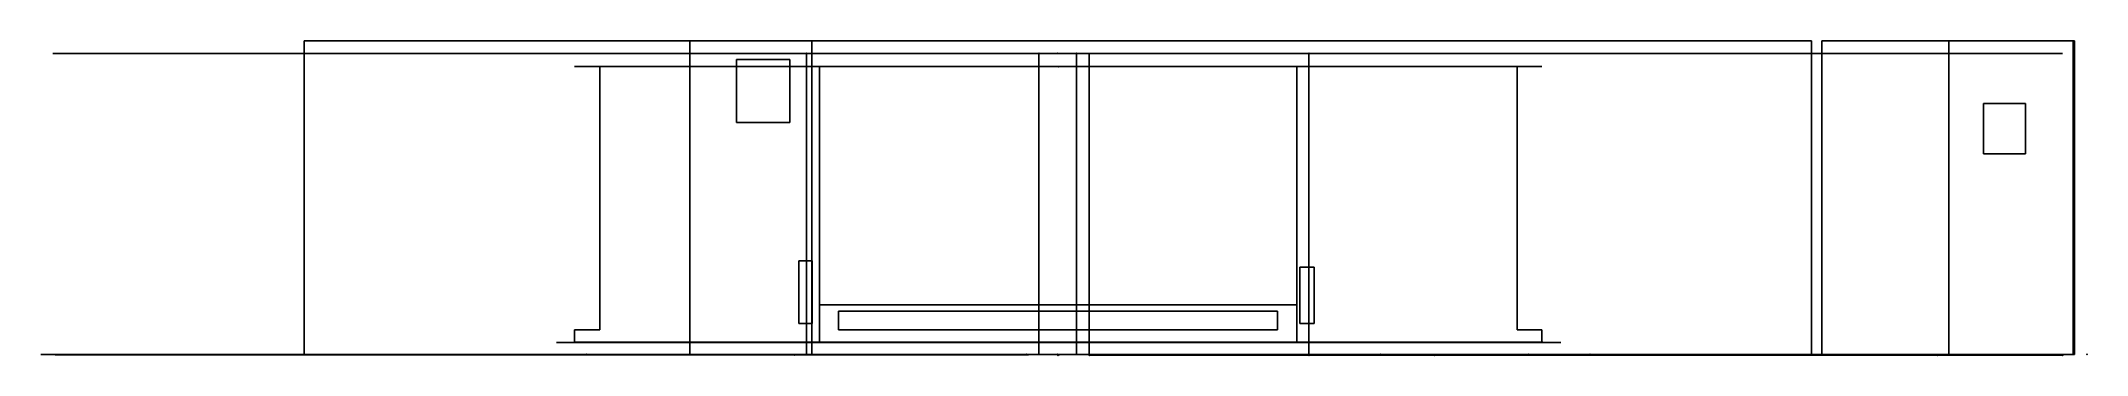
# Model space of a CAD drawing. Header units: centimetres. Extents: x -16.2 to 16.4, y 0 to 5.
import ezdxf

# ---------------------------------------------------------------- set-up
doc = ezdxf.new("R2010")
doc.units = ezdxf.units.CM
doc.header["$MEASUREMENT"] = 0
for name, color, linetype in [('DigiMod_Sketch1', 7, 'Continuous'), ('DigiMod_Sketch2', 7, 'Continuous'), ('DigiMod_Sketch7', 7, 'Continuous'), ('DigiMod_Sketch8', 7, 'Continuous'), ('DigiMod_Sketch9', 7, 'Continuous'), ('Ivrida_tut v16_Sketch1', 7, 'Continuous'), ('Ivrida_tut v16_Sketch10', 7, 'Continuous'), ('Ivrida_tut v16_Sketch11', 7, 'Continuous'), ('Ivrida_tut v16_Sketch12', 7, 'Continuous'), ('Ivrida_tut v16_Sketch13', 7, 'Continuous'), ('Ivrida_tut v16_Sketch14', 7, 'Continuous'), ('Ivrida_tut v16_Sketch15', 7, 'Continuous'), ('Ivrida_tut v16_Sketch16', 7, 'Continuous'), ('Ivrida_tut v16_Sketch17', 7, 'Continuous'), ('Ivrida_tut v16_Sketch18', 7, 'Continuous'), ('Ivrida_tut v16_Sketch19', 7, 'Continuous'), ('Ivrida_tut v16_Sketch2', 7, 'Continuous'), ('Ivrida_tut v16_Sketch20', 7, 'Continuous'), ('Ivrida_tut v16_Sketch21', 7, 'Continuous'), ('Ivrida_tut v16_Sketch22', 7, 'Continuous'), ('Ivrida_tut v16_Sketch23', 7, 'Continuous'), ('Ivrida_tut v16_Sketch24', 7, 'Continuous'), ('Ivrida_tut v16_Sketch25', 7, 'Continuous'), ('Ivrida_tut v16_Sketch26', 7, 'Continuous'), ('Ivrida_tut v16_Sketch27', 7, 'Continuous'), ('Ivrida_tut v16_Sketch28', 7, 'Continuous'), ('Ivrida_tut v16_Sketch29', 7, 'Continuous'), ('Ivrida_tut v16_Sketch3', 7, 'Continuous'), ('Ivrida_tut v16_Sketch4', 7, 'Continuous'), ('Ivrida_tut v16_Sketch5', 7, 'Continuous'), ('Ivrida_tut v16_Sketch6', 7, 'Continuous'), ('Ivrida_tut v16_Sketch7', 7, 'Continuous'), ('Ivrida_tut v16_Sketch8', 7, 'Continuous'), ('Ivrida_tut v16_Sketch9', 7, 'Continuous'), ('NebuloSubmod_Sketch1', 7, 'Continuous'), ('NebuloSubmod_Sketch2', 7, 'Continuous'), ('NebuloSubmod_Sketch3', 7, 'Continuous'), ('NebuloSubmod_Sketch4', 7, 'Continuous'), ('NebuloSubmod_Sketch5', 7, 'Continuous'), ('NebuloSubmod_Sketch6', 7, 'Continuous'), ('NebuloSubmod_Sketch7', 7, 'Continuous'), ('NebuloSubmod_Sketch8', 7, 'Continuous'), ('NebuloSubmod_Sketch9', 7, 'Continuous'), ('Tapa Nebulo_Sketch1', 7, 'Continuous'), ('Tapa Nebulo_Sketch2', 7, 'Continuous'), ('Tapa Nebulo_Sketch3', 7, 'Continuous'), ('Tapas DigiMod (1)_Sketch1', 7, 'Continuous'), ('Tapas DigiMod (1)_Sketch2', 7, 'Continuous'), ('Tapas DigiMod (1)_Sketch3', 7, 'Continuous'), ('Tapas DigiMod (1)_Sketch4', 7, 'Continuous')]:
    doc.layers.add(name, color=color, linetype=linetype)

# ---------------------------------------------------------------- blocks, each defined once
blk = doc.blocks.new('DigiMod')
at = {"layer": 'DigiMod_Sketch1'}
for p, q in [((-16, 0, -6), (-12, 0)), ((-14, 0, -12), (-16, 0, -6)), ((-6, 0, -16), (-14, 0, -12)), ((-12, 0), (0, 0)), ((-4, 0, -14), (-6, 0, -16)), ((4, 0, -14), (-4, 0, -14)), ((0, 0), (12, 0)), ((6, 0, -16), (4, 0, -14)), ((14, 0, -12), (6, 0, -16)), ((12, 0), (16, 0, -6)), ((16, 0, -6), (14, 0, -12))]:
    blk.add_line(p, q, dxfattribs=at)
blk.add_point((0, 0), dxfattribs=at)
at = {"layer": 'DigiMod_Sketch2'}
for p, q in [((0.3, 0, -14), (-0.3, 0, -14)), ((-0.3, 0), (0, 0)), ((-0.3, 0, -14), (-0.3, 0)), ((0, 0), (0.3, 0)), ((0.3, 0), (0.3, 0, -10.539)), ((0.3, 0, -10.539), (0.3, 0, -14))]:
    blk.add_line(p, q, dxfattribs=at)
blk.add_point((0, 0), dxfattribs=at)
at = {"layer": 'DigiMod_Sketch7'}
for p, q in [((4, 0, -1.8), (0.3, 0, -1.8)), ((0.5, 0, -2), (4, 0, -2)), ((4, 0, -1.8), (0.5, 0, -1.8)), ((0.5, 0, -1.8), (0.5, 0, -2)), ((7.5, 0, 0.2), (4, 0, -1.8)), ((4, 0, -2), (7.5, 0)), ((7.5, 0), (7.5, 0, 0.2))]:
    blk.add_line(p, q, dxfattribs=at)
for p in [(0, 0), (0.5, 0, -2), (4, 0, -1.8), (4, 0, -2), (7.5, 0, 0.2), (7.5, 0)]:
    blk.add_point(p, dxfattribs=at)
at = {"layer": 'DigiMod_Sketch8'}
for p, q in [((-16, 4.8, -6), (-14, 4.8, -12)), ((-12, 4.8), (-16, 4.8, -6)), ((-14, 4.8, -12), (-6, 4.8, -16)), ((-7.5, 4.8), (-12, 4.8)), ((-7.99, 4.8, 0.488), (-4, 4.8, -1.8)), ((-4, 4.8, 4.7), (-7.99, 4.8, 0.488)), ((-7.99, 4.8, 0.488), (-4, 4.8, 4.7)), ((-7.5, 4.8, 0.2), (-4, 4.8, -1.8)), ((-4, 4.8, -2), (-7.5, 4.8)), ((-6, 4.8, -16), (-4, 4.8, -14)), ((-4, 4.8, -1.8), (-0.3, 4.8, -1.8)), ((-0.5, 4.8, -2), (-4, 4.8, -2)), ((-4, 4.8, -14), (-0.5, 4.8, -14)), ((4, 4.8, 4.7), (-4, 4.8, 4.7)), ((-4, 4.8, 4.7), (4, 4.8, 4.7)), ((-4, 4.8, -1.8), (4, 4.8, -1.8)), ((-0.5, 4.8, -2.989), (-0.5, 4.8, -2)), ((-0.3, 4.8, -2.989), (-0.5, 4.8, -2.989)), ((-0.5, 4.8, -14), (-0.5, 4.8, -6.2)), ((-0.5, 4.8, -6.2), (-0.3, 4.8, -6.2)), ((-0.3, 4.8, -1.8), (-0.3, 4.8, -2.989)), ((-0.3, 4.8, -6.2), (-0.3, 4.8, -14.2)), ((-0.3, 4.8, -14.2), (0.3, 4.8, -14.2)), ((0.3, 4.8, -1.8), (4, 4.8, -1.8)), ((0.3, 4.8, -14.2), (0.3, 4.8, -6.2)), ((0.3, 4.8, -6.2), (0.5, 4.8, -6.2)), ((0.5, 4.8, -2.989), (0.3, 4.8, -2.989)), ((0.3, 4.8, -2.989), (0.3, 4.8, -1.8)), ((0.5, 4.8, -14), (4, 4.8, -14)), ((4, 4.8, -2), (0.5, 4.8, -2)), ((0.5, 4.8, -6.2), (0.5, 4.8, -14)), ((0.5, 4.8, -2), (0.5, 4.8, -2.989)), ((4, 4.8, -14), (6, 4.8, -16)), ((7.5, 4.8), (4, 4.8, -2)), ((4, 4.8, -1.8), (7.5, 4.8, 0.2)), ((4, 4.8, -1.8), (8.003, 4.8, 0.488)), ((4, 4.8, 4.7), (8.003, 4.8, 0.488)), ((8.003, 4.8, 0.488), (4, 4.8, 4.7)), ((6, 4.8, -16), (14, 4.8, -12)), ((12, 4.8), (7.5, 4.8)), ((16, 4.8, -6), (12, 4.8)), ((14, 4.8, -12), (16, 4.8, -6))]:
    blk.add_line(p, q, dxfattribs=at)
blk.add_point((0, 4.8), dxfattribs=at)
at = {"layer": 'DigiMod_Sketch9'}
for p, q in [((-7.5, 0), (-7.5, 0, 0.2)), ((-7.5, 0, 0.2), (-4, 0, -1.8)), ((-4, 0, -2), (-7.5, 0)), ((-0.3, 0, -1.8), (-4, 0, -1.8)), ((-4, 0, -1.8), (-0.502, 0, -1.8)), ((-0.502, 0, -1.8), (-4, 0, -1.8)), ((-0.5, 0, -2), (-4, 0, -2)), ((-0.502, 0, -1.8), (-0.5, 0, -2))]:
    blk.add_line(p, q, dxfattribs=at)
for p in [(0, 4.8), (-7.5, 0, 0.2), (-7.5, 0), (-4, 0, -1.8), (-4, 0, -1.8), (-4, 0, -2), (-0.5, 0, -2)]:
    blk.add_point(p, dxfattribs=at)
blk = doc.blocks.new('TapasDigiMod(1)')
at = {"layer": 'Tapas DigiMod (1)_Sketch1'}
for p, q in [((2, 0, -2), (0.5, 0, -2)), ((0.5, 0, -2), (2, 0, -2)), ((0.5, 0, -2), (2, 0, -2)), ((4, 0, -14), (0.5, 0, -14)), ((0.5, 0, -2), (0.5, 0, -14)), ((6, 0), (2, 0, -2)), ((2, 0, -2), (6, 0)), ((6, 0), (2, 0, -2)), ((2, 0, -2), (6, 0)), ((6, 0, -16), (4, 0, -14)), ((7.5, 0), (6, 0)), ((6, 0), (7.5, 0)), ((14, 0, -12), (6, 0, -16)), ((7.5, 0, 0.2), (7.5, 0)), ((7.5, 0), (12, 0)), ((12, 0, 0.2), (7.5, 0, 0.2)), ((7.5, 0), (12, 0)), ((12, 0), (16, 0, -6)), ((12, 0), (12, 0, 0.2)), ((16, 0, -6), (14, 0, -12))]:
    blk.add_line(p, q, dxfattribs=at)
for p in [(0, 0), (0.5, 0, -14), (4, 0, -14), (6, 0, -16), (14, 0, -12), (16, 0, -6)]:
    blk.add_point(p, dxfattribs=at)
at = {"layer": 'Tapas DigiMod (1)_Sketch2'}
blk.add_point((0, 0), dxfattribs=at)
at = {"layer": 'Tapas DigiMod (1)_Sketch3'}
for p, q in [((-11.968, 0.003), (-15.968, 0.003, -6)), ((-15.968, 0.003, -6), (-13.968, 0.003, -12)), ((-13.968, 0.003, -12), (-5.968, 0.003, -16)), ((-5.968, 0.003), (-11.968, 0.003)), ((-9.6, 0.003, -3.2), (-9.6, 0.003, -2)), ((-9.6, 0.003, -2), (-9, 0.003, -2)), ((-9, 0.003, -3.2), (-9.6, 0.003, -3.2)), ((-9, 0.003, -2), (-9, 0.003, -3.2)), ((-1.968, 0.003, -2), (-5.968, 0.003)), ((-5.968, 0.003, -16), (-3.968, 0.003, -14)), ((-3.968, 0.003, -14), (-0.468, 0.003, -14)), ((-0.468, 0.003, -2), (-1.968, 0.003, -2)), ((-0.468, 0.003, -14), (-0.468, 0.003, -2))]:
    blk.add_line(p, q, dxfattribs=at)
at = {"layer": 'Tapas DigiMod (1)_Sketch3', "extrusion": (1.22465e-16, -1, 0)}
for centre, radius in [((-12.436, -10.957, -0.003), 0.35), ((-5.383, -2.187, -0.003), 0.35), ((-1.418, -2.883, -0.003), 0.25)]:
    blk.add_circle(centre, radius, dxfattribs=at)
at = {"layer": 'Tapas DigiMod (1)_Sketch3'}
blk.add_point((0, 0.003), dxfattribs=at)
at = {"layer": 'Tapas DigiMod (1)_Sketch4'}
for p, q in [((0.5, 0, -2), (0.5, 0, -14)), ((2, 0, -2), (0.5, 0, -2)), ((0.5, 0, -14), (4, 0, -14)), ((6, 0), (2, 0, -2)), ((3, 0, -10.8), (2.4, 0, -10.8)), ((2.4, 0, -10.8), (2.4, 0, -12)), ((2.4, 0, -12), (3, 0, -12)), ((3, 0, -12), (3, 0, -10.8)), ((4, 0, -14), (6, 0, -16)), ((6, 0, -16), (14, 0, -12)), ((12, 0), (6, 0)), ((16, 0, -6), (12, 0)), ((14, 0, -12), (16, 0, -6))]:
    blk.add_line(p, q, dxfattribs=at)
at = {"layer": 'Tapas DigiMod (1)_Sketch4', "extrusion": (0, -1, 0)}
for centre, radius in [((1.468, -2.825), 0.3), ((5.711, -2.202), 0.35), ((12.936, -11.193), 0.35)]:
    blk.add_circle(centre, radius, dxfattribs=at)
at = {"layer": 'Tapas DigiMod (1)_Sketch4'}
blk.add_point((0, 0), dxfattribs=at)
blk = doc.blocks.new('NebuloSubmod')
at = {"layer": 'NebuloSubmod_Sketch1'}
for p, q in [((-4, 0.2, 4.7), (-7.99, 0.2, 0.488)), ((-7.99, 0.2, 0.488), (-4, 0.2, -1.8)), ((-7.7, 0.2, 0.5), (-3.8, 0.2, 4.5)), ((-3.8, 0.2, -1.6), (-7.7, 0.2, 0.5)), ((4, 0.2, 4.7), (-4, 0.2, 4.7)), ((-4, 0.2, -1.8), (4, 0.2, -1.8)), ((3.8, 0.2, -1.6), (-3.8, 0.2, -1.6)), ((3.8, 0.2, 4.5), (-3.8, 0.2, 4.5)), ((3.8, 0.2, -1.6), (7.7, 0.2, 0.5)), ((7.7, 0.2, 0.5), (3.8, 0.2, 4.5)), ((8.003, 0.2, 0.488), (4, 0.2, 4.7)), ((4, 0.2, -1.8), (8.003, 0.2, 0.488))]:
    blk.add_line(p, q, dxfattribs=at)
blk.add_point((0, 0.2), dxfattribs=at)
at = {"layer": 'NebuloSubmod_Sketch2'}
for p, q in [((-3.8, 4.6, 4.5), (-7.7, 4.6, 0.5)), ((-7.7, 4.6, 0.5), (-3.8, 4.6, -1.6)), ((-7.299, 4.6, 0.911), (-7.299, 4.6, 0.284)), ((3.8, 4.6, 4.5), (-3.8, 4.6, 4.5)), ((-3.8, 4.6, -1.6), (3.8, 4.6, -1.6)), ((3.8, 4.6, -1.6), (7.7, 4.6, 0.5)), ((7.7, 4.6, 0.5), (3.8, 4.6, 4.5))]:
    blk.add_line(p, q, dxfattribs=at)
blk.add_point((0, 4.6), dxfattribs=at)
at = {"layer": 'NebuloSubmod_Sketch3'}
for p, q in [((-3.8, 4.6, 4.5), (-7.299, 4.6, 0.911)), ((-7.299, 4.6, 0.911), (-7.299, 4.6, 0.284)), ((-7.299, 4.6, 0.284), (-3.8, 4.6, -1.6)), ((-3.8, 4.6, -1.6), (3.8, 4.6, -1.6)), ((3.8, 4.6, 4.5), (-3.8, 4.6, 4.5)), ((3.8, 4.6, -1.6), (7.7, 4.6, 0.5)), ((7.7, 4.6, 0.5), (3.8, 4.6, 4.5)), ((7.306, 4.6, 0.904), (7.306, 4.6, 0.288))]:
    blk.add_line(p, q, dxfattribs=at)
blk.add_point((0, 4.6), dxfattribs=at)
at = {"layer": 'NebuloSubmod_Sketch4'}
for p, q in [((-3.8, 0.2, 4.5), (-3.8, 4.6, 4.5)), ((-3.8, 4.6, 4.5), (3.8, 4.6, 4.5)), ((3.8, 4.6, 4.5), (3.8, 0.2, 4.5)), ((3.8, 0.2, 4.5), (-3.8, 0.2, 4.5))]:
    blk.add_line(p, q, dxfattribs=at)
blk.add_point((0, 0, 4.5), dxfattribs=at)
at = {"layer": 'NebuloSubmod_Sketch5'}
for p, q in [((-4, 0.2, 4.7), (-7.99, 0.2, 0.488)), ((-7.99, 0.2, 0.488), (-4, 0.2, -1.8)), ((-7.7, 0.2, 0.5), (-3.8, 0.2, 4.5)), ((-3.8, 0.2, -1.6), (-7.7, 0.2, 0.5)), ((4, 0.2, 4.7), (-4, 0.2, 4.7)), ((-3.8, 0.2, 4.5), (-4, 0.2, 4.7)), ((-4, 0.2, -1.8), (4, 0.2, -1.8)), ((3.8, 0.2, -1.6), (-3.8, 0.2, -1.6)), ((-3.8, 0.2, 4.5), (3.8, 0.2, 4.5)), ((3.8, 0.2, 4.5), (7.7, 0.2, 0.5)), ((7.7, 0.2, 0.5), (3.8, 0.2, -1.6)), ((4, 0.2, 4.7), (3.8, 0.2, 4.5)), ((4, 0.2, -1.8), (8.003, 0.2, 0.488)), ((8.003, 0.2, 0.488), (4, 0.2, 4.7))]:
    blk.add_line(p, q, dxfattribs=at)
blk.add_point((0, 0.2), dxfattribs=at)
at = {"layer": 'NebuloSubmod_Sketch6'}
for p, q in [((-3.5, 0.401, -1.6), (-3.5, 0.7, -1.6)), ((-3.5, 0.7, -1.6), (3.491, 0.7, -1.6)), ((3.491, 0.7, -1.6), (3.491, 0.401, -1.6)), ((3.491, 0.401, -1.6), (-3.5, 0.401, -1.6))]:
    blk.add_line(p, q, dxfattribs=at)
blk.add_point((0, 0, 4.5), dxfattribs=at)
at = {"layer": 'NebuloSubmod_Sketch7'}
for p, q in [((-3.8, 4.6, 4.5), (3.8, 4.6, 4.5)), ((-3.8, 0.8, 4.5), (-3.8, 4.6, 4.5)), ((3.8, 4.6, 4.5), (3.8, 0.8, 4.5)), ((3.8, 0.8, 4.5), (-3.8, 0.8, 4.5))]:
    blk.add_line(p, q, dxfattribs=at)
blk.add_point((0, 0, 4.5), dxfattribs=at)
at = {"layer": 'NebuloSubmod_Sketch8'}
for p, q in [((3.8, 0.8, 4.5), (3.8, 4.6, 4.5)), ((3.8, 4.6, 4.5), (7.306, 4.6, 0.904)), ((7.306, 4.6, 0.904), (7.306, 0.4, 0.904)), ((4.077, 1.4, 4.216), (3.848, 1.4, 4.45)), ((3.848, 1.4, 4.45), (3.848, 0.5, 4.45)), ((4.077, 0.5, 4.216), (4.077, 1.4, 4.216)), ((3.8, 0.2, 4.5), (3.8, 0.8, 4.5)), ((3.848, 0.5, 4.45), (4.077, 0.5, 4.216)), ((7.306, 0.4, 0.904), (7.7, 0.4, 0.5)), ((7.7, 0.4, 0.5), (7.7, 0.2, 0.5)), ((7.7, 0.2, 0.5), (3.8, 0.2, 4.5))]:
    blk.add_line(p, q, dxfattribs=at)
blk.add_point((4.197, 0, 4.092), dxfattribs=at)
at = {"layer": 'NebuloSubmod_Sketch9'}
for p, q in [((-7.299, 4.6, 0.911), (-3.8, 4.6, 4.5)), ((-7.299, 0.4, 0.911), (-7.299, 4.6, 0.911)), ((-3.8, 4.6, 4.5), (-3.8, 0.8, 4.5)), ((-4.128, 1.5, 4.164), (-3.918, 1.5, 4.379)), ((-4.128, 0.5, 4.164), (-4.128, 1.5, 4.164)), ((-3.918, 1.5, 4.379), (-3.918, 0.5, 4.379)), ((-3.8, 0.8, 4.5), (-3.8, 0.2, 4.5)), ((-7.7, 0.2, 0.5), (-7.7, 0.4, 0.5)), ((-7.7, 0.4, 0.5), (-7.299, 0.4, 0.911)), ((-3.918, 0.5, 4.379), (-4.128, 0.5, 4.164)), ((-3.8, 0.2, 4.5), (-7.7, 0.2, 0.5))]:
    blk.add_line(p, q, dxfattribs=at)
blk.add_point((-4.197, 0, 4.092), dxfattribs=at)
blk = doc.blocks.new('TapaNebulo')
at = {"layer": 'Tapa Nebulo_Sketch1'}
for p, q in [((-3.8, 0.2, 4.5), (-7.7, 0.2, 0.5)), ((-7.7, 0.2, 0.5), (-3.8, 0.2, -1.6)), ((-4.979, 0.2, 5.825), (-4.358, 0.2, 4.323)), ((4.858, 0.2, 5.825), (-4.979, 0.2, 5.825)), ((-4.358, 0.2, 4.323), (-4, 0.2, 4.7)), ((-4, 0.2, 4.7), (-3.798, 0.2, 4.5)), ((-3.8, 0.2, -1.6), (3.8, 0.2, -1.6)), ((3.8, 0.2, 4.5), (-3.8, 0.2, 4.5)), ((3.8, 0.2, -1.6), (7.7, 0.2, 0.5)), ((7.7, 0.2, 0.5), (3.8, 0.2, 4.5)), ((3.8, 0.2, 4.5), (4, 0.2, 4.7)), ((4, 0.2, 4.7), (4.358, 0.2, 4.325)), ((4.358, 0.2, 4.325), (4.858, 0.2, 5.825))]:
    blk.add_line(p, q, dxfattribs=at)
for p in [(-3.8, 0.2, 4.5), (0, 0), (3.8, 0.2, -1.6), (3.8, 0.2, 4.5), (7.7, 0.2, 0.5)]:
    blk.add_point(p, dxfattribs=at)
at = {"layer": 'Tapa Nebulo_Sketch2'}
for p, q in [((-7.7, 0.2, 0.5), (-3.8, 0.2, -1.6)), ((-3.8, 0.2, 4.5), (-7.7, 0.2, 0.5)), ((-4.979, 0.2, 5.825), (-4.358, 0.2, 4.323)), ((4.858, 0.2, 5.825), (-4.979, 0.2, 5.825)), ((-4.358, 0.2, 4.323), (-4, 0.2, 4.7)), ((-4, 0.2, 4.7), (-3.798, 0.2, 4.5)), ((-3.798, 0.2, 4.5), (-3.8, 0.2, 4.5)), ((-3.8, 0.2, -1.6), (3.8, 0.2, -1.6)), ((2.246, 0.2, 0.6), (2.246, 0.2, 1.256)), ((2.9, 0.2, 0.6), (2.246, 0.2, 0.6)), ((2.246, 0.2, 1.256), (2.9, 0.2, 1.256)), ((2.9, 0.2, 1.256), (2.9, 0.2, 0.6)), ((7.7, 0.2, 0.5), (3.8, 0.2, 4.5)), ((3.8, 0.2, -1.6), (7.7, 0.2, 0.5)), ((3.8, 0.2, 4.5), (4, 0.2, 4.7)), ((4, 0.2, 4.7), (4.358, 0.2, 4.325)), ((4.358, 0.2, 4.325), (4.858, 0.2, 5.825))]:
    blk.add_line(p, q, dxfattribs=at)
at = {"layer": 'Tapa Nebulo_Sketch2', "extrusion": (2.96059e-15, -1, 0)}
for centre, radius in [((-4.737, 0.467, -0.2), 0.335), ((-0.008, 0.008, -0.2), 0.335), ((-0.008, 2.482, -0.2), 0.25), ((4.847, 0.509, -0.2), 0.335)]:
    blk.add_circle(centre, radius, dxfattribs=at)
at = {"layer": 'Tapa Nebulo_Sketch2'}
blk.add_point((0, 0.2), dxfattribs=at)
at = {"layer": 'Tapa Nebulo_Sketch3'}
for p, q in [((-3.8, 0.2, 4.5), (-7.7, 0.2, 0.5)), ((-7.7, 0.2, 0.5), (-3.8, 0.2, -1.6)), ((-4.979, 0.2, 5.825), (-4.358, 0.2, 4.323)), ((4.858, 0.2, 5.825), (-4.979, 0.2, 5.825)), ((-4.358, 0.2, 4.323), (-4, 0.2, 4.7)), ((-4, 0.2, 4.7), (-3.798, 0.2, 4.5)), ((-3.8, 0.2, -1.6), (3.8, 0.2, -1.6)), ((-3.798, 0.2, 4.5), (-3.8, 0.2, 4.5)), ((-2.754, 0.2, 0.6), (-2.754, 0.2, 1.257)), ((-2.1, 0.2, 0.6), (-2.754, 0.2, 0.6)), ((-2.754, 0.2, 1.257), (-2.1, 0.2, 1.257)), ((-2.1, 0.2, 1.257), (-2.1, 0.2, 0.6)), ((2.9, 0.2, 0.6), (2.246, 0.2, 0.6)), ((2.246, 0.2, 1.256), (2.9, 0.2, 1.256)), ((2.246, 0.2, 0.6), (2.246, 0.2, 1.256)), ((2.9, 0.2, 1.256), (2.9, 0.2, 0.6)), ((7.7, 0.2, 0.5), (3.8, 0.2, 4.5)), ((3.8, 0.2, -1.6), (7.7, 0.2, 0.5)), ((3.8, 0.2, 4.5), (4, 0.2, 4.7)), ((4, 0.2, 4.7), (4.358, 0.2, 4.325)), ((4.358, 0.2, 4.325), (4.858, 0.2, 5.825))]:
    blk.add_line(p, q, dxfattribs=at)
at = {"layer": 'Tapa Nebulo_Sketch3', "extrusion": (2.96059e-15, -1, 0)}
for centre, radius in [((-4.737, 0.467, -0.2), 0.335), ((-0.008, 0.008, -0.2), 0.335), ((-0.008, 2.482, -0.2), 0.25), ((4.847, 0.509, -0.2), 0.335)]:
    blk.add_circle(centre, radius, dxfattribs=at)
at = {"layer": 'Tapa Nebulo_Sketch3'}
blk.add_point((0, 0.2), dxfattribs=at)

msp = doc.modelspace()

# ---------------------------------------------------------------- linework, layer by layer
at = {"layer": 'Ivrida_tut v16_Sketch1'}
for p, q in [((-16, 0, -6), (-16.19, 0, -6.063)), ((-16.19, 0, -6.063), (-14.19, 0, -12.063)), ((-16.166, 0, -5.889), (-16, 0, -6)), ((-12.166, 0, 0.111), (-16.166, 0, -5.889)), ((-16, 0, -6), (-12, 0)), ((-14, 0, -12), (-16, 0, -6)), ((-14.19, 0, -12.063), (-14, 0, -12)), ((-14, 0, -12), (-14.089, 0, -12.179)), ((-14.089, 0, -12.179), (-6.089, 0, -16.179)), ((-6, 0, -16), (-14, 0, -12)), ((-12, 0), (-12.166, 0, 0.111)), ((-12, 0, 0.2), (-12, 0)), ((-0.3, 0, 0.2), (-12, 0, 0.2)), ((-12, 0), (-7.5, 0)), ((-4, 0, -2), (-7.5, 0)), ((-6.089, 0, -16.179), (-6, 0, -16)), ((-6, 0, -16), (-5.859, 0, -16.141)), ((-4, 0, -14), (-6, 0, -16)), ((-5.859, 0, -16.141), (-3.917, 0, -14.2)), ((-0.5, 0, -14), (-4, 0, -14)), ((-0.5, 0, -2), (-4, 0, -2)), ((-3.917, 0, -14.2), (-0.3, 0, -14.2)), ((-0.5, 0, -14), (-0.5, 0, -2)), ((-0.3, 0, -14.2), (-0.3, 0, 0.2))]:
    msp.add_line(p, q, dxfattribs=at)
msp.add_point((0, 0), dxfattribs=at)
at = {"layer": 'Ivrida_tut v16_Sketch10'}
for p, q in [((0.3, 4.8, 0.2), (4, 4.8, 0.2)), ((0.3, 0, 0.2), (0.3, 4.8, 0.2)), ((4, 4.8, 0.2), (4, 0, 0.2)), ((4, 0, 0.2), (0.3, 0, 0.2))]:
    msp.add_line(p, q, dxfattribs=at)
for p in [(0.3, 4.8, 0.2), (4, 4.8, 0.2), (0, 0, 0.2), (0.3, 0, 0.2), (4, 0, 0.2)]:
    msp.add_point(p, dxfattribs=at)
at = {"layer": 'Ivrida_tut v16_Sketch11'}
for p, q in [((0.3, 0, -14.2), (3.917, 0, -14.2)), ((4, 0, -1.8), (0.3, 0, -1.8)), ((0.3, 0, -1.8), (0.3, 0, -14.2)), ((4, 0, -14), (0.5, 0, -14)), ((0.5, 0, -2), (4, 0, -2)), ((0.5, 0, -14), (0.5, 0, -2)), ((3.917, 0, -14.2), (5.859, 0, -16.141)), ((12, 0, 0.2), (4, 0, 0.2)), ((4, 0, -2), (7.5, 0)), ((7.5, 0, 0.2), (4, 0, 0.2)), ((4, 0, 0.2), (4, 0, -1.8)), ((4, 0, -1.8), (7.5, 0, 0.2)), ((6, 0, -16), (4, 0, -14)), ((5.859, 0, -16.141), (6, 0, -16)), ((7.5, 0), (12, 0)), ((12, 0), (12, 0, 0.2))]:
    msp.add_line(p, q, dxfattribs=at)
msp.add_point((0, 0), dxfattribs=at)
at = {"layer": 'Ivrida_tut v16_Sketch12'}
for p, q in [((-12, 4.8), (-16, 4.8, -6)), ((-16, 4.8, -6), (-14, 4.8, -12)), ((-14, 4.8, -12), (-6, 4.8, -16)), ((-11.5, 4.8), (-12.331, 4.8, -0.497)), ((-7.5, 4.8), (-12, 4.8)), ((-12, 4.8), (-11.5, 4.8)), ((-4, 4.8, -2), (-7.5, 4.8)), ((-6, 4.8, -16), (-4, 4.8, -14)), ((-4, 4.8, -14), (-0.5, 4.8, -14)), ((-0.5, 4.8, -2), (-4, 4.8, -2)), ((-0.5, 4.8, -14), (-0.5, 4.8, -2))]:
    msp.add_line(p, q, dxfattribs=at)
msp.add_point((0, 4.8), dxfattribs=at)
at = {"layer": 'Ivrida_tut v16_Sketch13'}
for p, q in [((-16, 4.8, -6), (-14, 4.8, -12)), ((-12, 4.8), (-16, 4.8, -6)), ((-14, 4.8, -12), (-6, 4.8, -16)), ((-7.5, 4.8), (-12, 4.8)), ((-8, 4.8), (-6.999, 4.8, -0.286)), ((-7.5, 4.8), (-8, 4.8)), ((-4, 4.8, -2), (-7.5, 4.8)), ((-6, 4.8, -16), (-4, 4.8, -14)), ((-0.5, 4.8, -2), (-4, 4.8, -2)), ((-4, 4.8, -14), (-0.5, 4.8, -14)), ((-0.5, 4.8, -14), (-0.5, 4.8, -2))]:
    msp.add_line(p, q, dxfattribs=at)
msp.add_point((0, 4.8), dxfattribs=at)
at = {"layer": 'Ivrida_tut v16_Sketch14'}
for p, q in [((-12, 4.8), (-16, 4.8, -6)), ((-16, 4.8, -6), (-14, 4.8, -12)), ((-14, 4.8, -12), (-6, 4.8, -16)), ((-7.5, 4.8), (-12, 4.8)), ((-4, 4.8, -2), (-7.5, 4.8)), ((-6, 4.8, -16), (-4, 4.8, -14)), ((-0.5, 4.8, -2), (-4, 4.8, -2)), ((-4, 4.8, -14), (-0.5, 4.8, -14)), ((-0.5, 4.8, -13.5), (-1, 4.8, -14)), ((-0.5, 4.8, -14), (-0.5, 4.8, -2))]:
    msp.add_line(p, q, dxfattribs=at)
msp.add_point((0, 4.8), dxfattribs=at)
at = {"layer": 'Ivrida_tut v16_Sketch15'}
for p, q in [((-16, 4.8, -6), (-14, 4.8, -12)), ((-12, 4.8), (-16, 4.8, -6)), ((-14, 4.8, -12), (-6, 4.8, -16)), ((-7.5, 4.8), (-12, 4.8)), ((-4, 4.8, -2), (-7.5, 4.8)), ((-6.589, 4.8, -15.706), (-6, 4.8, -16)), ((-6.589, 4.8, -15.706), (-5.706, 4.8, -15.706)), ((-6, 4.8, -16), (-5.706, 4.8, -15.706)), ((-6, 4.8, -16), (-4, 4.8, -14)), ((-0.5, 4.8, -2), (-4, 4.8, -2)), ((-4, 4.8, -14), (-0.5, 4.8, -14)), ((-0.5, 4.8, -14), (-0.5, 4.8, -2))]:
    msp.add_line(p, q, dxfattribs=at)
msp.add_point((0, 4.8), dxfattribs=at)
at = {"layer": 'Ivrida_tut v16_Sketch16'}
for p, q in [((-16, 4.8, -6), (-14, 4.8, -12)), ((-12, 4.8), (-16, 4.8, -6)), ((-14.114, 4.8, -11.657), (-13.758, 4.8, -11.657)), ((-14, 4.8, -12), (-14.114, 4.8, -11.657)), ((-13.758, 4.8, -12.121), (-14, 4.8, -12)), ((-14, 4.8, -12), (-6, 4.8, -16)), ((-13.758, 4.8, -11.657), (-13.758, 4.8, -12.121)), ((-7.5, 4.8), (-12, 4.8)), ((-4, 4.8, -2), (-7.5, 4.8)), ((-6, 4.8, -16), (-4, 4.8, -14)), ((-0.5, 4.8, -2), (-4, 4.8, -2)), ((-4, 4.8, -14), (-0.5, 4.8, -14)), ((-0.5, 4.8, -14), (-0.5, 4.8, -2))]:
    msp.add_line(p, q, dxfattribs=at)
msp.add_point((0, 4.8), dxfattribs=at)
at = {"layer": 'Ivrida_tut v16_Sketch17'}
for p, q in [((-12, 4.8), (-16, 4.8, -6)), ((-16, 4.8, -6), (-14, 4.8, -12)), ((-14, 4.8, -12), (-6, 4.8, -16)), ((-7.5, 4.8), (-12, 4.8)), ((-4, 4.8, -2), (-7.5, 4.8)), ((-6, 4.8, -16), (-4, 4.8, -14)), ((-4, 4.8, -14), (-0.5, 4.8, -14)), ((-0.5, 4.8, -2), (-4, 4.8, -2)), ((-0.5, 4.8, -2), (-0.85, 4.8, -2)), ((-0.85, 4.8, -2.364), (-0.5, 4.8, -2.364)), ((-0.85, 4.8, -2), (-0.85, 4.8, -2.364)), ((-0.5, 4.8, -14), (-0.5, 4.8, -2))]:
    msp.add_line(p, q, dxfattribs=at)
msp.add_point((0, 4.8), dxfattribs=at)
at = {"layer": 'Ivrida_tut v16_Sketch18'}
for p, q in [((4, 4.8, -2), (0.5, 4.8, -2)), ((0.5, 4.8, -2), (0.5, 4.8, -14)), ((0.5, 4.8, -2), (0.5, 4.8, -2.364)), ((0.5, 4.8, -14), (4, 4.8, -14)), ((0.5, 4.8, -2.364), (0.8, 4.8, -2.364)), ((0.8, 4.8, -2.364), (0.8, 4.8, -2)), ((7.5, 4.8), (4, 4.8, -2)), ((4, 4.8, -14), (6, 4.8, -16)), ((6, 4.8, -16), (14, 4.8, -12)), ((12, 4.8), (7.5, 4.8)), ((16, 4.8, -6), (12, 4.8)), ((14, 4.8, -12), (16, 4.8, -6))]:
    msp.add_line(p, q, dxfattribs=at)
msp.add_point((0, 4.8), dxfattribs=at)
at = {"layer": 'Ivrida_tut v16_Sketch19'}
for p, q in [((-16, 4.8, -6), (-14, 4.8, -12)), ((-16, 4.8, -6), (-15.785, 4.8, -5.678)), ((-12, 4.8), (-16, 4.8, -6)), ((-15.865, 4.8, -6.404), (-16, 4.8, -6)), ((-15.785, 4.8, -5.678), (-15.865, 4.8, -6.404)), ((-14, 4.8, -12), (-6, 4.8, -16)), ((-7.5, 4.8), (-12, 4.8)), ((-4, 4.8, -2), (-7.5, 4.8)), ((-6, 4.8, -16), (-4, 4.8, -14)), ((-0.5, 4.8, -2), (-4, 4.8, -2)), ((-4, 4.8, -14), (-0.5, 4.8, -14)), ((-0.5, 4.8, -14), (-0.5, 4.8, -2))]:
    msp.add_line(p, q, dxfattribs=at)
msp.add_point((0, 4.8), dxfattribs=at)
at = {"layer": 'Ivrida_tut v16_Sketch2'}
for p, q in [((0.3, 0, 0.2), (0.3, 0, -14.2)), ((12, 0, 0.2), (0.3, 0, 0.2)), ((0.3, 0, -14.2), (3.917, 0, -14.2)), ((4, 0, -14), (0.5, 0, -14)), ((0.5, 0, -2), (4, 0, -2)), ((0.5, 0, -14), (0.5, 0, -2)), ((3.917, 0, -14.2), (5.859, 0, -16.141)), ((4, 0, -14), (6, 0, -16)), ((4, 0, -2), (7.5, 0)), ((5.859, 0, -16.141), (6, 0, -16)), ((14, 0, -12), (6, 0, -16)), ((6, 0, -16), (6.089, 0, -16.179)), ((6.089, 0, -16.179), (14.089, 0, -12.179)), ((7.5, 0), (12, 0)), ((12.166, 0, 0.111), (12, 0)), ((12, 0), (12, 0, 0.2)), ((12, 0), (16, 0, -6)), ((16.166, 0, -5.889), (12.166, 0, 0.111)), ((16, 0, -6), (14, 0, -12)), ((14.089, 0, -12.179), (14, 0, -12)), ((14, 0, -12), (14.19, 0, -12.063)), ((14.19, 0, -12.063), (16.19, 0, -6.063)), ((16, 0, -6), (16.166, 0, -5.889)), ((16.19, 0, -6.063), (16, 0, -6))]:
    msp.add_line(p, q, dxfattribs=at)
msp.add_point((0, 0), dxfattribs=at)
at = {"layer": 'Ivrida_tut v16_Sketch20'}
for p, q in [((0.5, 4.8, -14), (4, 4.8, -14)), ((4, 4.8, -2), (0.5, 4.8, -2)), ((0.5, 4.8, -2), (0.5, 4.8, -14)), ((7.5, 4.8), (4, 4.8, -2)), ((4, 4.8, -14), (6, 4.8, -16)), ((6, 4.8, -16), (14, 4.8, -12)), ((6.986, 4.8, -0.293), (8, 4.8)), ((7.5, 4.8), (6.986, 4.8, -0.293)), ((12, 4.8), (7.5, 4.8)), ((8, 4.8), (7.5, 4.8)), ((16, 4.8, -6), (12, 4.8)), ((14, 4.8, -12), (16, 4.8, -6))]:
    msp.add_line(p, q, dxfattribs=at)
msp.add_point((0, 4.8), dxfattribs=at)
at = {"layer": 'Ivrida_tut v16_Sketch21'}
for p, q in [((4, 4.8, -2), (0.5, 4.8, -2)), ((0.5, 4.8, -14), (4, 4.8, -14)), ((0.5, 4.8, -2), (0.5, 4.8, -14)), ((7.5, 4.8), (4, 4.8, -2)), ((4, 4.8, -14), (6, 4.8, -16)), ((6, 4.8, -16), (14, 4.8, -12)), ((12, 4.8), (7.5, 4.8)), ((12, 4.8), (11.5, 4.8)), ((11.5, 4.8), (12.276, 4.8, -0.414)), ((12.276, 4.8, -0.414), (12, 4.8)), ((16, 4.8, -6), (12, 4.8)), ((14, 4.8, -12), (16, 4.8, -6))]:
    msp.add_line(p, q, dxfattribs=at)
msp.add_point((0, 4.8), dxfattribs=at)
at = {"layer": 'Ivrida_tut v16_Sketch22'}
for p, q in [((0.5, 4.8, -2), (0.5, 4.8, -14)), ((4, 4.8, -2), (0.5, 4.8, -2)), ((0.5, 4.8, -14), (4, 4.8, -14)), ((4, 4.8, -14), (6, 4.8, -16)), ((7.5, 4.8), (4, 4.8, -2)), ((6, 4.8, -16), (14, 4.8, -12)), ((12, 4.8), (7.5, 4.8)), ((16, 4.8, -6), (12, 4.8)), ((14, 4.8, -12), (16, 4.8, -6)), ((15.475, 4.8, -6), (15.893, 4.8, -6.322)), ((15.65, 4.8, -5.475), (15.475, 4.8, -6)), ((16, 4.8, -6), (15.65, 4.8, -5.475))]:
    msp.add_line(p, q, dxfattribs=at)
msp.add_point((0, 4.8), dxfattribs=at)
at = {"layer": 'Ivrida_tut v16_Sketch23'}
for p, q in [((4, 4.8, -2), (0.5, 4.8, -2)), ((0.5, 4.8, -2), (0.5, 4.8, -14)), ((0.5, 4.8, -14), (4, 4.8, -14)), ((7.5, 4.8), (4, 4.8, -2)), ((4, 4.8, -14), (6, 4.8, -16)), ((6, 4.8, -16), (14, 4.8, -12)), ((12, 4.8), (7.5, 4.8)), ((16, 4.8, -6), (12, 4.8)), ((14, 4.8, -12), (13.534, 4.8, -12.233)), ((13.534, 4.8, -11.7), (14.1, 4.8, -11.7)), ((13.534, 4.8, -12.233), (13.534, 4.8, -11.7)), ((14, 4.8, -12), (16, 4.8, -6))]:
    msp.add_line(p, q, dxfattribs=at)
msp.add_point((0, 4.8), dxfattribs=at)
at = {"layer": 'Ivrida_tut v16_Sketch24'}
for p, q in [((0.5, 4.8, -14), (4, 4.8, -14)), ((0.5, 4.8, -2), (0.5, 4.8, -14)), ((4, 4.8, -2), (0.5, 4.8, -2)), ((4, 4.8, -14), (6, 4.8, -16)), ((7.5, 4.8), (4, 4.8, -2)), ((5.7, 4.8, -15.7), (6.519, 4.8, -15.741)), ((5.7, 4.8, -15.7), (6, 4.8, -16)), ((6, 4.8, -16), (14, 4.8, -12)), ((6, 4.8, -16), (6.519, 4.8, -15.741)), ((12, 4.8), (7.5, 4.8)), ((16, 4.8, -6), (12, 4.8)), ((14, 4.8, -12), (16, 4.8, -6))]:
    msp.add_line(p, q, dxfattribs=at)
msp.add_point((0, 4.8), dxfattribs=at)
at = {"layer": 'Ivrida_tut v16_Sketch25'}
for p, q in [((1, 4.8, -14), (0.5, 4.8, -13.5)), ((0.5, 4.8, -14), (4, 4.8, -14)), ((4, 4.8, -2), (0.5, 4.8, -2)), ((0.5, 4.8, -2), (0.5, 4.8, -14)), ((0.5, 4.8, -14), (1, 4.8, -14)), ((4, 4.8, -14), (6, 4.8, -16)), ((7.5, 4.8), (4, 4.8, -2)), ((6, 4.8, -16), (14, 4.8, -12)), ((12, 4.8), (7.5, 4.8)), ((16, 4.8, -6), (12, 4.8)), ((14, 4.8, -12), (16, 4.8, -6))]:
    msp.add_line(p, q, dxfattribs=at)
msp.add_point((0, 4.8), dxfattribs=at)
at = {"layer": 'Ivrida_tut v16_Sketch26'}
for p, q in [((-5.859, 0, -16.141), (-5.859, 5, -16.141)), ((-5.859, 5, -16.141), (-3.917, 5, -14.2)), ((-3.917, 5, -14.2), (-3.917, 0, -14.2)), ((-5.112, 4.7, -15.394), (-4.263, 4.7, -14.546)), ((-5.112, 3.7, -15.394), (-5.112, 4.7, -15.394)), ((-4.263, 4.7, -14.546), (-4.263, 3.7, -14.546)), ((-4.263, 3.7, -14.546), (-5.112, 3.7, -15.394)), ((-3.917, 0, -14.2), (-5.859, 0, -16.141))]:
    msp.add_line(p, q, dxfattribs=at)
msp.add_point((5.141, 0, -5.141), dxfattribs=at)
at = {"layer": 'Ivrida_tut v16_Sketch27'}
for p, q in [((14.19, 0, -12.063), (14.19, 5, -12.063)), ((14.19, 5, -12.063), (16.19, 5, -6.063)), ((16.19, 5, -6.063), (16.19, 0, -6.063)), ((16.19, 0, -6.063), (14.19, 0, -12.063))]:
    msp.add_line(p, q, dxfattribs=at)
msp.add_point((16.39, 0, -5.463), dxfattribs=at)
at = {"layer": 'Ivrida_tut v16_Sketch28'}
for p, q in [((12.166, 5, 0.111), (12.166, 0, 0.111)), ((16.166, 5, -5.889), (12.166, 5, 0.111)), ((16.166, 0, -5.889), (16.166, 5, -5.889)), ((15.408, 4, -4.751), (14.742, 4, -3.753)), ((14.742, 4, -3.753), (14.742, 3.2, -3.753)), ((15.408, 3.2, -4.751), (15.408, 4, -4.751)), ((14.742, 3.2, -3.753), (15.408, 3.2, -4.751)), ((12.166, 0, 0.111), (16.166, 0, -5.889))]:
    msp.add_line(p, q, dxfattribs=at)
msp.add_point((8.474, 0, 5.649), dxfattribs=at)
at = {"layer": 'Ivrida_tut v16_Sketch29'}
for p, q in [((0.5, 4.8, -2), (0.5, 0, -2)), ((0.5, 0, -14), (0.5, 4.8, -14)), ((0.5, 4.8, -14), (0.5, 4.8, -2)), ((0.5, 4.8, -2.989), (0.5, 2.8, -2.989)), ((0.5, 2.8, -6.2), (0.5, 4.8, -6.2)), ((0.5, 4.8, -2.989), (0.5, 4.8, -6.2)), ((0.5, 2.8, -6.2), (0.5, 2.8, -2.989)), ((0.5, 2.8, -2.989), (0.5, 2.8, -6.2)), ((0.5, 0, -2), (0.5, 0, -14))]:
    msp.add_line(p, q, dxfattribs=at)
msp.add_point((0.5, 0), dxfattribs=at)
at = {"layer": 'Ivrida_tut v16_Sketch3'}
for p, q in [((-12, 5, 0.2), (-12, 0, 0.2)), ((12, 5, 0.2), (-12, 5, 0.2)), ((12, 0, 0.2), (12, 5, 0.2)), ((-0.3, 4.8, 0.2), (0.3, 4.8, 0.2)), ((-0.3, 0, 0.2), (-0.3, 4.8, 0.2)), ((-12, 0, 0.2), (-0.3, 0, 0.2)), ((0.3, 0, 0.2), (12, 0, 0.2))]:
    msp.add_line(p, q, dxfattribs=at)
msp.add_point((0, 0, 0.2), dxfattribs=at)
at = {"layer": 'Ivrida_tut v16_Sketch4'}
msp.add_point((0, 0, 0.2), dxfattribs=at)
at = {"layer": 'Ivrida_tut v16_Sketch5'}
for p, q in [((-0.3, 4.8, 0.2), (-4, 4.8, 0.2)), ((-4, 4.8, 0.2), (-4, 0, 0.2)), ((-0.3, 0, 0.2), (-0.3, 4.8, 0.2)), ((-4, 0, 0.2), (-0.3, 0, 0.2))]:
    msp.add_line(p, q, dxfattribs=at)
for p in [(-4, 4.8, 0.2), (-0.3, 4.8, 0.2), (-4, 0, 0.2), (-0.3, 0, 0.2), (0, 0, 0.2)]:
    msp.add_point(p, dxfattribs=at)
at = {"layer": 'Ivrida_tut v16_Sketch6'}
for p, q in [((0.3, 4.8, 0.2), (-4, 4.8, 0.2)), ((-4, 4.8, 0.2), (-4, 4.8, -1.8)), ((-4, 4.8, -1.8), (-0.3, 4.8, -1.8)), ((-0.3, 4.8, -1.8), (-0.3, 4.8, -14.2)), ((-0.3, 4.8, -14.2), (0.3, 4.8, -14.2))]:
    msp.add_line(p, q, dxfattribs=at)
msp.add_point((0, 4.8), dxfattribs=at)
at = {"layer": 'Ivrida_tut v16_Sketch7'}
for p, q in [((-4, 0, 0.2), (-12, 0, 0.2)), ((-12, 0), (-7.5, 0)), ((-12, 0, 0.2), (-12, 0)), ((-7.5, 0), (-4, 0, -2)), ((-4, 0, 0.2), (-7.5, 0, 0.2)), ((-7.5, 0, 0.2), (-4, 0, -1.8)), ((-4, 0, -14), (-6, 0, -16)), ((-6, 0, -16), (-5.859, 0, -16.141)), ((-5.859, 0, -16.141), (-3.917, 0, -14.2)), ((-0.3, 0, -1.8), (-4, 0, -1.8)), ((-4, 0, -1.8), (-4, 0, 0.2)), ((-4, 0, -2), (-0.5, 0, -2)), ((-0.5, 0, -14), (-4, 0, -14)), ((-3.917, 0, -14.2), (-0.3, 0, -14.2)), ((-0.5, 0, -2), (-0.5, 0, -14)), ((-0.3, 0, -14.2), (-0.3, 0, -1.8))]:
    msp.add_line(p, q, dxfattribs=at)
msp.add_point((0, 0), dxfattribs=at)
at = {"layer": 'Ivrida_tut v16_Sketch8'}
msp.add_point((0, 0, 0.2), dxfattribs=at)
at = {"layer": 'Ivrida_tut v16_Sketch9'}
for p in [(0, 0, 0.2), (0.3, 0, 0.2)]:
    msp.add_point(p, dxfattribs=at)

# ---------------------------------------------------------------- block references
for name, p in [('DigiMod', (0, 0)), ('NebuloSubmod', (0.008, -0.01, 0)), ('TapaNebulo', (0.024, -0.007, -0.001)), ('TapasDigiMod(1)', (0.003, -0.013, -0.001))]:
    msp.add_blockref(name, p)

doc.saveas('drawing.dxf')
